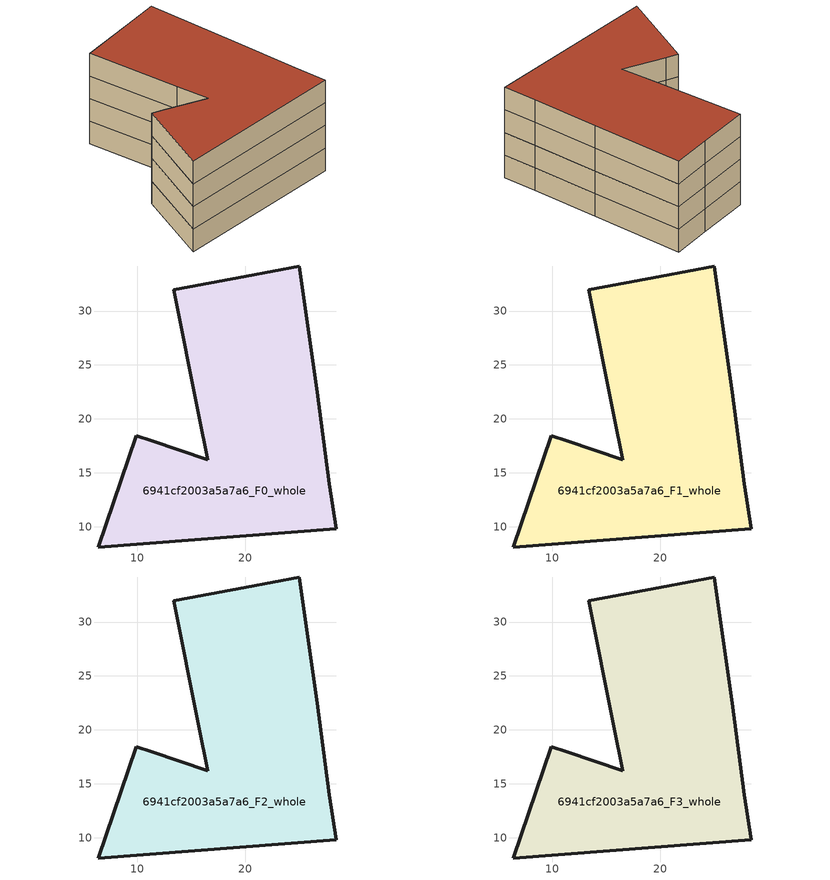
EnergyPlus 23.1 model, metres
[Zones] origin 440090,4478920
6941cf2003a5a7a6_F0_whole
 floor ground (EU_floor_Construction): 25.05,34.17 26.67,22.48 27.81,14.01 28.45,9.84 6.4,8.13 9.91,18.43 11.34,17.98 16.52,16.22 15.7,20.36 13.4,31.97 20.1,33.23 z0
 wall outside (EU_wall_Construction): 13.4,31.97 15.7,20.36 16.52,16.22 11.34,17.98 9.91,18.43 6.4,8.13 28.45,9.84 27.81,14.01 26.67,22.48 25.05,34.17 20.1,33.23 13.4,31.97 z0:3
6941cf2003a5a7a6_F1_whole
 floor to 6941cf2003a5a7a6_F0_whole (EU_floor_Construction): 25.05,34.17 26.67,22.48 27.81,14.01 28.45,9.84 6.4,8.13 9.91,18.43 11.34,17.98 16.52,16.22 15.7,20.36 13.4,31.97 20.1,33.23 z3
 wall outside (EU_wall_Construction): 13.4,31.97 15.7,20.36 16.52,16.22 11.34,17.98 9.91,18.43 6.4,8.13 28.45,9.84 27.81,14.01 26.67,22.48 25.05,34.17 20.1,33.23 13.4,31.97 z3:6
6941cf2003a5a7a6_F2_whole
 floor to 6941cf2003a5a7a6_F1_whole (EU_floor_Construction): 25.05,34.17 26.67,22.48 27.81,14.01 28.45,9.84 6.4,8.13 9.91,18.43 11.34,17.98 16.52,16.22 15.7,20.36 13.4,31.97 20.1,33.23 z6
 wall outside (EU_wall_Construction): 13.4,31.97 15.7,20.36 16.52,16.22 11.34,17.98 9.91,18.43 6.4,8.13 28.45,9.84 27.81,14.01 26.67,22.48 25.05,34.17 20.1,33.23 13.4,31.97 z6:9
6941cf2003a5a7a6_F3_whole
 floor to 6941cf2003a5a7a6_F2_whole (EU_floor_Construction): 25.05,34.17 26.67,22.48 27.81,14.01 28.45,9.84 6.4,8.13 9.91,18.43 11.34,17.98 16.52,16.22 15.7,20.36 13.4,31.97 20.1,33.23 z9
 wall outside (EU_wall_Construction): 13.4,31.97 15.7,20.36 16.52,16.22 11.34,17.98 9.91,18.43 6.4,8.13 28.45,9.84 27.81,14.01 26.67,22.48 25.05,34.17 20.1,33.23 13.4,31.97 z9:12
 roof outside (EU_roof_Construction): 28.45,9.84 27.81,14.01 26.67,22.48 25.05,34.17 20.1,33.23 13.4,31.97 15.7,20.36 16.52,16.22 11.34,17.98 9.91,18.43 6.4,8.13 z12
[Building]
EU S2 Campaign: North Axis=0; Terrain=City; Solar Distribution=FullExterior
[Site:Location]
Madrid: Latitude=40.5; Longitude=-3.5; Time Zone=1; Elevation=609
[SizingPeriod:WeatherFileDays]
AnnualSizingPeriod: Begin Month=1; Begin Day of Month=1; End Month=12; End Day of Month=31; Day of Week for Start Day=Monday; Use Weather File Daylight Saving Period=No; Use Weather File Rain and Snow Indicators=No
[MATERIAL]
EU_InternalMass_Material: Roughness=MediumRough; Thickness=0.1; Conductivity=1; Density=1800; Specific Heat=900; Thermal Absorptance=0.9; Solar Absorptance=0.7; Visible Absorptance=0.7
[MATERIAL:NOMASS] Roughness=MediumRough; Thermal Absorptance=0.9; Solar Absorptance=0.7; Visible Absorptance=0.7
Name | Thermal Resistance
EU_wall_NoMass; EU_roof_NoMass | 2.16768
EU_floor_NoMass | 1.14339
[CONSTRUCTION]
EU_wall_Construction: EU_wall_NoMass
EU_roof_Construction: EU_roof_NoMass
EU_floor_Construction: EU_floor_NoMass
EU_InternalMass_Construction: EU_InternalMass_Material
[ZONE] Type=1; Multiplier=1; Ceiling Height=autocalculate; Volume=1042.32; Floor Area=autocalculate; Part of Total Floor Area=Yes
6941cf2003a5a7a6_F0_whole; 6941cf2003a5a7a6_F1_whole; 6941cf2003a5a7a6_F2_whole; 6941cf2003a5a7a6_F3_whole
[INTERNALMASS] Construction=EU_InternalMass_Construction; Surface Area=347.44
Name | Zone or ZoneList
6941cf2003a5a7a6_F0_whole_EU_InternalMass | 6941cf2003a5a7a6_F0_whole
6941cf2003a5a7a6_F1_whole_EU_InternalMass | 6941cf2003a5a7a6_F1_whole
6941cf2003a5a7a6_F2_whole_EU_InternalMass | 6941cf2003a5a7a6_F2_whole
6941cf2003a5a7a6_F3_whole_EU_InternalMass | 6941cf2003a5a7a6_F3_whole
[OTHEREQUIPMENT] Fuel Type=Electricity; Design Level Calculation Method=Watts/Area; Power per Zone Floor Area=1; Fraction Latent=0; Fraction Radiant=0; Fraction Lost=0; Carbon Dioxide Generation Rate=0; EndUse Subcategory=EU_Step8_InternalGains
Name | Zone or ZoneList or Space or SpaceList | Schedule
EU_Step8_InternalGain_6941cf2003a5a7a6_F0_whole_f000 | 6941cf2003a5a7a6_F0_whole | EU_Step8_GainSchedule_6941cf2003a5a7a6_F0_whole_f000
EU_Step8_InternalGain_6941cf2003a5a7a6_F1_whole_f000 | 6941cf2003a5a7a6_F1_whole | EU_Step8_GainSchedule_6941cf2003a5a7a6_F1_whole_f000
EU_Step8_InternalGain_6941cf2003a5a7a6_F2_whole_f000 | 6941cf2003a5a7a6_F2_whole | EU_Step8_GainSchedule_6941cf2003a5a7a6_F2_whole_f000
EU_Step8_InternalGain_6941cf2003a5a7a6_F3_whole_f000 | 6941cf2003a5a7a6_F3_whole | EU_Step8_GainSchedule_6941cf2003a5a7a6_F3_whole_f000
[ZONEVENTILATION:DESIGNFLOWRATE] Schedule=EU_AlwaysOn; Design Flow Rate Calculation Method=AirChanges/Hour; Air Changes per Hour=0.480546; Ventilation Type=Natural; Fan Pressure Rise=0; Fan Total Efficiency=1; Constant Term Coefficient=1; Temperature Term Coefficient=0; Velocity Term Coefficient=0; Velocity Squared Term Coefficient=0; Minimum Indoor Temperature=-100; Maximum Indoor Temperature=100; Delta Temperature=-100; Minimum Outdoor Temperature=-100; Maximum Outdoor Temperature=100; Maximum Wind Speed=40
Name | Zone or ZoneList or Space or SpaceList
EU_ConstantAir_6941cf2003a5a7a6_F0_whole | 6941cf2003a5a7a6_F0_whole
EU_ConstantAir_6941cf2003a5a7a6_F1_whole | 6941cf2003a5a7a6_F1_whole
EU_ConstantAir_6941cf2003a5a7a6_F2_whole | 6941cf2003a5a7a6_F2_whole
EU_ConstantAir_6941cf2003a5a7a6_F3_whole | 6941cf2003a5a7a6_F3_whole
[HVACTEMPLATE:THERMOSTAT] Constant Heating Setpoint=20; Constant Cooling Setpoint=50
EU_HeatOnly_6941cf2003a5a7a6_F0_whole; EU_HeatOnly_6941cf2003a5a7a6_F1_whole; EU_HeatOnly_6941cf2003a5a7a6_F2_whole; EU_HeatOnly_6941cf2003a5a7a6_F3_whole
[HVACTEMPLATE:ZONE:IDEALLOADSAIRSYSTEM] System Availability Schedule=EU_AlwaysOn; Maximum Heating Supply Air Temperature=50; Minimum Cooling Supply Air Temperature=13; Maximum Heating Supply Air Humidity Ratio=0.0156; Minimum Cooling Supply Air Humidity Ratio=0.0077; Heating Limit=NoLimit; Cooling Limit=NoLimit; Heating Availability Schedule=EU_AlwaysOn; Cooling Availability Schedule=EU_CoolingOff; Dehumidification Control Type=ConstantSensibleHeatRatio; Cooling Sensible Heat Ratio=0.7; Dehumidification Setpoint=60; Humidification Control Type=None; Humidification Setpoint=30; Outdoor Air Method=None; Outdoor Air Flow Rate per Person=0.00944; Outdoor Air Flow Rate per Zone Floor Area=0; Outdoor Air Flow Rate per Zone=0; Demand Controlled Ventilation Type=None; Outdoor Air Economizer Type=NoEconomizer; Heat Recovery Type=None; Sensible Heat Recovery Effectiveness=0.7; Latent Heat Recovery Effectiveness=0.65
Name | Template Thermostat
6941cf2003a5a7a6_F0_whole | EU_HeatOnly_6941cf2003a5a7a6_F0_whole
6941cf2003a5a7a6_F1_whole | EU_HeatOnly_6941cf2003a5a7a6_F1_whole
6941cf2003a5a7a6_F2_whole | EU_HeatOnly_6941cf2003a5a7a6_F2_whole
6941cf2003a5a7a6_F3_whole | EU_HeatOnly_6941cf2003a5a7a6_F3_whole
[SIZING:ZONE] Zone Cooling Design Supply Air Temperature Input Method=SupplyAirTemperature; Zone Cooling Design Supply Air Temperature=13; Zone Heating Design Supply Air Temperature Input Method=SupplyAirTemperature; Zone Heating Design Supply Air Temperature=50; Zone Cooling Design Supply Air Humidity Ratio=0.008; Zone Heating Design Supply Air Humidity Ratio=0.008; Cooling Design Air Flow Method=DesignDay; Cooling Design Air Flow Rate=0; Cooling Minimum Air Flow per Zone Floor Area=0.000762; Cooling Minimum Air Flow=0; Cooling Minimum Air Flow Fraction=0.2; Heating Design Air Flow Method=DesignDay; Heating Design Air Flow Rate=0; Heating Maximum Air Flow per Zone Floor Area=0.002032; Heating Maximum Air Flow=0.141576; Heating Maximum Air Flow Fraction=0.3; Account for Dedicated Outdoor Air System=No; Dedicated Outdoor Air System Control Strategy=NeutralSupplyAir; Dedicated Outdoor Air Low Setpoint Temperature for Design=autosize; Dedicated Outdoor Air High Setpoint Temperature for Design=autosize; Zone Load Sizing Method=Sensible Load Only No Latent Load; Zone Latent Cooling Design Supply Air Humidity Ratio Input Method=HumidityRatioDifference; Zone Cooling Design Supply Air Humidity Ratio Difference=0.005; Zone Latent Heating Design Supply Air Humidity Ratio Input Method=HumidityRatioDifference; Zone Humidification Design Supply Air Humidity Ratio Difference=0.005
6941cf2003a5a7a6_F0_whole; 6941cf2003a5a7a6_F1_whole; 6941cf2003a5a7a6_F2_whole; 6941cf2003a5a7a6_F3_whole
[SCHEDULE:CONSTANT]
Name | Hourly Value
EU_AlwaysOn | 1
EU_CoolingOff | 0
[SCHEDULE:FILE] Column Number=1; Rows to Skip at Top=0; Number of Hours of Data=8760; Column Separator=Comma; Interpolate to Timestep=No; Minutes per Item=60; Adjust Schedule for Daylight Savings=Yes
Name | File
EU_Step8_GainSchedule_6941cf2003a5a7a6_F0_whole_f000 | C:\Users\o_iseri\Desktop\OpenUBEM\openubem\outputs\eu_evidence\EU-11\ES-MAD-BERRUGUETE\idfs\6941cf2003a5a7a6\6941cf2003a5a7a6_F0_whole_f000_gain.csv
EU_Step8_GainSchedule_6941cf2003a5a7a6_F1_whole_f000 | C:\Users\o_iseri\Desktop\OpenUBEM\openubem\outputs\eu_evidence\EU-11\ES-MAD-BERRUGUETE\idfs\6941cf2003a5a7a6\6941cf2003a5a7a6_F1_whole_f000_gain.csv
EU_Step8_GainSchedule_6941cf2003a5a7a6_F2_whole_f000 | C:\Users\o_iseri\Desktop\OpenUBEM\openubem\outputs\eu_evidence\EU-11\ES-MAD-BERRUGUETE\idfs\6941cf2003a5a7a6\6941cf2003a5a7a6_F2_whole_f000_gain.csv
EU_Step8_GainSchedule_6941cf2003a5a7a6_F3_whole_f000 | C:\Users\o_iseri\Desktop\OpenUBEM\openubem\outputs\eu_evidence\EU-11\ES-MAD-BERRUGUETE\idfs\6941cf2003a5a7a6\6941cf2003a5a7a6_F3_whole_f000_gain.csv
